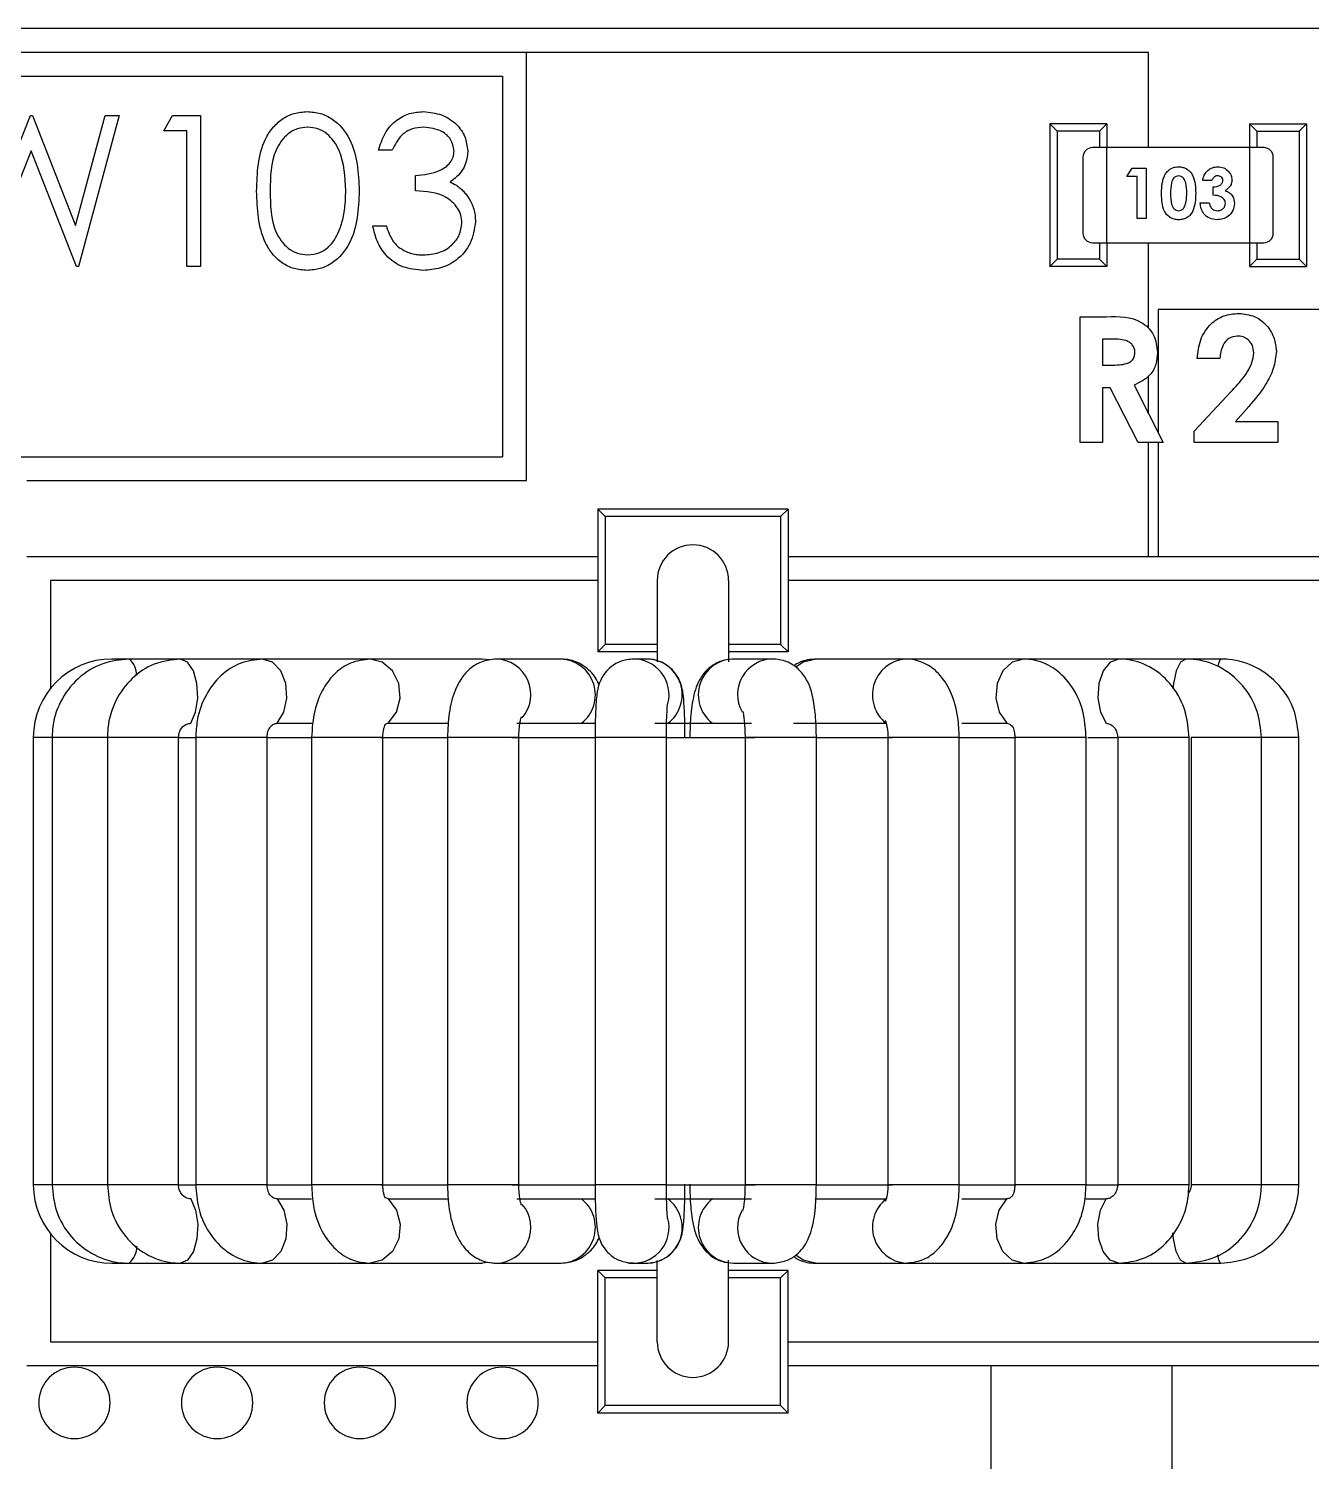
# Model space of a CAD drawing. Header units: millimetres. Extents: x 53 to 376, y 29 to 265.
# Drawn here: x 330.61 to 337.35, y 120.54 to 128.07 of the extents above; entities that cross this region are included whole.
import ezdxf

# ---------------------------------------------------------------- set-up
doc = ezdxf.new("R2010")
doc.units = ezdxf.units.MM

msp = doc.modelspace()

# ---------------------------------------------------------------- linework, layer by layer
at = {"color": 7, "linetype": 'Continuous', "lineweight": 25}
for p, q in [((341.9154, 128.0703), (322.1532, 128.0703)), ((333.2228, 127.9453), (328.3228, 127.9453)), ((336.4926, 127.9453), (333.2228, 127.9453)), ((333.2228, 125.6953), (333.2228, 127.9453)), ((336.4926, 127.4453), (336.4926, 127.9453)), ((328.4478, 127.8203), (333.0978, 127.8203)), ((333.0978, 127.8203), (333.0978, 125.8203)), ((330.3856, 127.032), (330.6167, 127.6141)), ((330.6167, 127.6141), (330.627, 127.6141)), ((330.627, 127.6141), (330.8537, 127.0359)), ((330.8537, 127.0359), (331.0099, 127.6141)), ((331.0827, 127.6141), (330.8687, 126.8203)), ((331.0099, 127.6141), (331.0827, 127.6141)), ((331.3168, 127.5327), (331.3634, 127.6141)), ((331.3634, 127.6141), (331.5101, 127.6141)), ((331.5101, 127.6141), (331.5101, 126.8203)), ((336.0116, 127.5315), (335.9728, 127.5703)), ((336.2728, 127.5703), (335.9728, 127.5703)), ((335.9728, 127.5703), (335.9728, 126.8203)), ((336.2339, 127.5315), (336.2728, 127.5703)), ((336.2728, 127.5703), (336.2728, 127.4453)), ((337.0616, 127.5315), (337.0228, 127.5703)), ((337.0228, 127.5703), (337.3228, 127.5703)), ((337.0228, 127.5703), (337.0228, 127.4453)), ((337.2839, 127.5315), (337.3228, 127.5703)), ((337.3228, 127.5703), (337.3228, 126.8203)), ((331.4389, 127.5327), (331.3168, 127.5327)), ((331.4389, 126.8203), (331.4389, 127.5327)), ((336.2339, 127.5315), (336.0116, 127.5315)), ((336.0116, 127.5315), (336.0116, 126.8592)), ((336.2339, 127.5315), (336.2339, 127.4453)), ((337.0616, 127.5315), (337.2839, 127.5315)), ((337.0616, 127.5315), (337.0616, 127.4453)), ((337.2839, 127.5315), (337.2839, 126.8592)), ((330.6197, 127.4274), (330.378, 126.8203)), ((330.8585, 126.8203), (330.6197, 127.4274)), ((332.5176, 127.4309), (332.4463, 127.4309)), ((336.1478, 127.3953), (336.1478, 126.9953)), ((336.2728, 127.4453), (336.1978, 127.4453)), ((336.2728, 126.9453), (336.2728, 127.4453)), ((337.0228, 127.4453), (336.2728, 127.4453)), ((337.0978, 127.4453), (337.0228, 127.4453)), ((337.0228, 127.4453), (337.0228, 126.9453)), ((337.1478, 126.9953), (337.1478, 127.3953)), ((336.3773, 127.2934), (336.4057, 127.3375)), ((336.4057, 127.3375), (336.4791, 127.3375)), ((336.4791, 127.3375), (336.4791, 127.0729)), ((332.6397, 127.2172), (332.6397, 127.2986)), ((336.4316, 127.2934), (336.3773, 127.2934)), ((336.4316, 127.0729), (336.4316, 127.2934)), ((336.8251, 127.2731), (336.7776, 127.2731)), ((336.8319, 127.1951), (336.8319, 127.2392)), ((336.764, 127.1544), (336.8115, 127.1544)), ((332.4158, 127.034), (332.487, 127.034)), ((336.4791, 127.0729), (336.4316, 127.0729)), ((336.1978, 126.9453), (336.2728, 126.9453)), ((336.2339, 126.9453), (336.2339, 126.8592)), ((336.2728, 126.9453), (336.2728, 126.8203)), ((336.2728, 126.9453), (337.0228, 126.9453)), ((336.4926, 126.4962), (336.4926, 126.9453)), ((337.0228, 126.9453), (337.0228, 126.8203)), ((337.0228, 126.9453), (337.0978, 126.9453)), ((337.0616, 126.9453), (337.0616, 126.8592)), ((330.8687, 126.8203), (330.8585, 126.8203)), ((331.5101, 126.8203), (331.4389, 126.8203)), ((336.0116, 126.8592), (335.9728, 126.8203)), ((336.2728, 126.8203), (335.9728, 126.8203)), ((336.2339, 126.8592), (336.0116, 126.8592)), ((336.2339, 126.8592), (336.2728, 126.8203)), ((337.0616, 126.8592), (337.0228, 126.8203)), ((337.0228, 126.8203), (337.3228, 126.8203)), ((337.0616, 126.8592), (337.2839, 126.8592)), ((337.2839, 126.8592), (337.3228, 126.8203)), ((340.0339, 126.5953), (336.5426, 126.5953)), ((336.5426, 126.5953), (336.5426, 125.9473)), ((336.1322, 126.5568), (336.2705, 126.5568)), ((336.1322, 125.8953), (336.1322, 126.5568)), ((336.4926, 126.4956), (336.4926, 126.4962)), ((336.2913, 126.4381), (336.2509, 126.4381)), ((336.2509, 126.4381), (336.2509, 126.3024)), ((336.8672, 126.3363), (336.7484, 126.3363)), ((336.2509, 126.3024), (336.2971, 126.3024)), ((336.2912, 126.1836), (336.2509, 126.1836)), ((336.2509, 126.1836), (336.2509, 125.8953)), ((336.4369, 125.8953), (336.2912, 126.1836)), ((336.4163, 126.1972), (336.5689, 125.8953)), ((336.4926, 126.2432), (336.4926, 126.2461)), ((336.4926, 126.0461), (336.4926, 126.2432)), ((336.7315, 125.9555), (336.9273, 126.1639)), ((337.0189, 126.0847), (336.9498, 126.0056)), ((336.9498, 126.0056), (337.1724, 126.0056)), ((337.1724, 126.0056), (337.1724, 125.8953)), ((336.2509, 125.8953), (336.1322, 125.8953)), ((336.5689, 125.8953), (336.4369, 125.8953)), ((336.4926, 125.2953), (336.4926, 125.8953)), ((336.5426, 125.8953), (336.5426, 125.2953)), ((336.7315, 125.8953), (336.7315, 125.9555)), ((337.1724, 125.8953), (336.7315, 125.8953)), ((328.4478, 125.8203), (333.0978, 125.8203)), ((330.5978, 125.6953), (333.2228, 125.6953)), ((333.6366, 125.5065), (333.5978, 125.5453)), ((333.5978, 125.5453), (333.5978, 124.7953)), ((334.5978, 125.5453), (333.5978, 125.5453)), ((333.6366, 125.5065), (333.6366, 124.8342)), ((334.5589, 125.5065), (333.6366, 125.5065)), ((334.5589, 125.5065), (334.5978, 125.5453)), ((334.5589, 125.5065), (334.5589, 124.8342)), ((334.5978, 125.5453), (334.5978, 124.7953)), ((333.5978, 125.2953), (330.5978, 125.2953)), ((336.4926, 125.2953), (334.5978, 125.2953)), ((336.5426, 125.2953), (336.4926, 125.2953)), ((337.5978, 125.2953), (336.5426, 125.2953)), ((333.9103, 125.1703), (333.9103, 124.7436)), ((334.2853, 125.1703), (334.2853, 124.7431)), ((333.6366, 124.8342), (333.5978, 124.7953)), ((333.9103, 124.8342), (333.6366, 124.8342)), ((334.5589, 124.8342), (334.2853, 124.8342)), ((334.5589, 124.8342), (334.5978, 124.7953)), ((331.1359, 124.7578), (331.044, 124.7578)), ((331.4059, 124.7578), (331.1359, 124.7578)), ((331.8368, 124.7578), (331.4059, 124.7578)), ((332.4018, 124.7578), (331.8368, 124.7578)), ((332.9912, 124.7578), (332.4018, 124.7578)), ((333.4051, 124.7578), (333.0652, 124.7578)), ((333.9103, 124.7953), (333.5978, 124.7953)), ((333.7854, 124.7578), (333.7774, 124.7576)), ((333.8545, 124.7578), (333.7854, 124.7578)), ((334.5978, 124.7953), (334.2853, 124.7953)), ((334.5171, 124.7578), (334.311, 124.7578)), ((335.2145, 124.7578), (334.7461, 124.7578)), ((335.8335, 124.7578), (335.2145, 124.7578)), ((336.3354, 124.7578), (335.8335, 124.7578)), ((336.6886, 124.7578), (336.3354, 124.7578)), ((336.871, 124.7578), (336.6886, 124.7578)), ((331.46, 124.4203), (331.4619, 124.4203)), ((331.9138, 124.4203), (331.9154, 124.4203)), ((331.9154, 124.4203), (332.0957, 124.4203)), ((332.4967, 124.4203), (332.4979, 124.4203)), ((332.4979, 124.4203), (332.8096, 124.4203)), ((333.1728, 124.4203), (333.5837, 124.4203)), ((333.8978, 124.4203), (334.4062, 124.4203)), ((334.6272, 124.4203), (335.1117, 124.4203)), ((335.1117, 124.4203), (335.1127, 124.4203)), ((335.5116, 124.4203), (335.7455, 124.4203)), ((335.7455, 124.4203), (335.7469, 124.4203)), ((336.2675, 124.4203), (336.2693, 124.4203)), ((330.6315, 124.3453), (330.6315, 121.9953)), ((330.7305, 124.3453), (330.7305, 121.9953)), ((331.0212, 124.3453), (331.0212, 121.9953)), ((331.3948, 121.9953), (331.3948, 124.3453)), ((331.4853, 124.3453), (331.4853, 121.9953)), ((331.8603, 121.9953), (331.8603, 124.3453)), ((332.0937, 124.3453), (332.0937, 121.9953)), ((332.4687, 121.9953), (332.4687, 124.3453)), ((332.8081, 124.3453), (332.8081, 121.9953)), ((333.1831, 121.9953), (333.1831, 124.3453)), ((333.5838, 124.3453), (333.5838, 121.9953)), ((333.9588, 121.9953), (333.9588, 124.3453)), ((334.3718, 124.3453), (334.3718, 121.9953)), ((334.7468, 121.9953), (334.7468, 124.3453)), ((335.1228, 124.3453), (335.1228, 121.9953)), ((335.4978, 121.9953), (335.4978, 124.3453)), ((335.7894, 124.3453), (335.7894, 121.9953)), ((336.1644, 121.9953), (336.1644, 124.3453)), ((336.33, 124.3453), (336.33, 121.9953)), ((336.705, 121.9953), (336.705, 124.3453)), ((336.7161, 124.3453), (336.7161, 121.9953)), ((337.0853, 121.9953), (337.0853, 124.3453)), ((337.2817, 121.9953), (337.2817, 124.3453)), ((331.4619, 121.9203), (331.46, 121.9204)), ((331.9154, 121.9203), (331.9138, 121.9204)), ((331.9154, 121.9203), (332.0937, 121.9203)), ((332.4967, 121.9204), (332.4806, 121.9274)), ((332.4979, 121.9203), (332.4967, 121.9204)), ((332.4979, 121.9203), (332.8082, 121.9203)), ((333.1728, 121.9203), (333.5835, 121.9203)), ((333.8978, 121.9203), (334.4062, 121.9203)), ((334.7458, 121.9203), (335.1117, 121.9203)), ((335.1127, 121.9204), (335.1117, 121.9203)), ((335.5116, 121.9203), (335.7455, 121.9203)), ((335.7469, 121.9204), (335.7455, 121.9203)), ((336.1635, 121.9203), (336.2675, 121.9203)), ((336.2693, 121.9204), (336.2675, 121.9203)), ((333.9103, 121.1703), (333.9103, 121.5963)), ((334.2853, 121.1703), (334.2853, 121.5988)), ((331.044, 121.5828), (331.1359, 121.5828)), ((331.1359, 121.5828), (331.4059, 121.5828)), ((331.4059, 121.5828), (331.8368, 121.5828)), ((331.8368, 121.5828), (332.4018, 121.5828)), ((332.4018, 121.5828), (332.9912, 121.5828)), ((333.031, 121.5868), (333.0652, 121.5828)), ((333.0652, 121.5828), (333.4051, 121.5828)), ((333.6366, 121.5065), (333.5978, 121.5453)), ((333.9103, 121.5453), (333.5978, 121.5453)), ((333.5978, 120.7953), (333.5978, 121.5453)), ((333.7854, 121.5828), (333.7552, 121.5853)), ((333.7854, 121.5828), (333.8545, 121.5828)), ((334.5978, 121.5453), (334.2853, 121.5453)), ((334.311, 121.5828), (334.5171, 121.5828)), ((334.5589, 121.5065), (334.5978, 121.5453)), ((334.5978, 120.7953), (334.5978, 121.5453)), ((334.7461, 121.5828), (334.7408, 121.5829)), ((334.7461, 121.5828), (335.2145, 121.5828)), ((335.2145, 121.5828), (335.8335, 121.5828)), ((335.8335, 121.5828), (336.3354, 121.5828)), ((336.3354, 121.5828), (336.6886, 121.5828)), ((336.6886, 121.5828), (336.871, 121.5828)), ((333.6366, 120.8342), (333.6366, 121.5065)), ((333.9103, 121.5065), (333.6366, 121.5065)), ((334.5589, 121.5065), (334.2853, 121.5065)), ((334.5589, 120.8342), (334.5589, 121.5065)), ((330.5978, 121.0453), (333.5978, 121.0453)), ((334.5978, 121.0453), (335.665, 121.0453)), ((335.665, 121.0453), (336.615, 121.0453)), ((335.665, 118.3203), (335.665, 121.0453)), ((336.615, 121.0453), (337.5978, 121.0453)), ((336.615, 121.0453), (336.615, 118.3203)), ((333.6366, 120.8342), (333.5978, 120.7953)), ((334.5978, 120.7953), (333.5978, 120.7953)), ((334.5589, 120.8342), (333.6366, 120.8342)), ((334.5589, 120.8342), (334.5978, 120.7953))]:
    msp.add_line(p, q, dxfattribs=at)
at = {"color": 8, "linetype": 'Continuous', "lineweight": 25}
for p, q in [((330.7228, 125.1703), (330.7228, 124.604)), ((333.5978, 125.1703), (330.7228, 125.1703)), ((337.4728, 125.1703), (334.5978, 125.1703)), ((333.0265, 124.7531), (332.9912, 124.7578)), ((330.7289, 124.3453), (330.6315, 124.3453)), ((331.0233, 124.3453), (330.7305, 124.3453)), ((331.3948, 124.3453), (331.0212, 124.3453)), ((331.3948, 124.3453), (331.4853, 124.3453)), ((331.8603, 124.3453), (331.4853, 124.3453)), ((331.8587, 124.3453), (332.0937, 124.3453)), ((332.4687, 124.3453), (332.0937, 124.3453)), ((332.4553, 124.3453), (332.8081, 124.3453)), ((333.1831, 124.3453), (332.8081, 124.3453)), ((333.147, 124.3453), (333.5826, 124.3453)), ((333.9588, 124.3453), (333.5838, 124.3453)), ((333.9588, 124.3453), (334.423, 124.3453)), ((334.7468, 124.3453), (334.3718, 124.3453)), ((334.7468, 124.3453), (335.1462, 124.3453)), ((335.4978, 124.3453), (335.1228, 124.3453)), ((335.4978, 124.3453), (335.7955, 124.3453)), ((336.1644, 124.3453), (335.7894, 124.3453)), ((336.173, 124.3453), (336.33, 124.3453)), ((336.705, 124.3453), (336.33, 124.3453)), ((337.0853, 124.3453), (336.7161, 124.3453)), ((337.2817, 124.3453), (337.0853, 124.3453)), ((330.7289, 121.9953), (330.6315, 121.9953)), ((331.0233, 121.9953), (330.7305, 121.9953)), ((331.3948, 121.9953), (331.0212, 121.9953)), ((331.3948, 121.9953), (331.4853, 121.9953)), ((331.8603, 121.9953), (331.4853, 121.9953)), ((331.8587, 121.9953), (332.0937, 121.9953)), ((332.4687, 121.9953), (332.0937, 121.9953)), ((332.4553, 121.9953), (332.8081, 121.9953)), ((333.1831, 121.9953), (332.8081, 121.9953)), ((333.147, 121.9953), (333.5826, 121.9953)), ((333.9588, 121.9953), (333.5838, 121.9953)), ((333.9588, 121.9953), (334.423, 121.9953)), ((334.7468, 121.9953), (334.3718, 121.9953)), ((334.7491, 121.9953), (335.1462, 121.9953)), ((335.4978, 121.9953), (335.1228, 121.9953)), ((335.4978, 121.9953), (335.7955, 121.9953)), ((336.1644, 121.9953), (335.7894, 121.9953)), ((336.1644, 121.9953), (336.33, 121.9953)), ((336.705, 121.9953), (336.33, 121.9953)), ((337.0853, 121.9953), (336.7161, 121.9953)), ((337.2817, 121.9953), (337.0853, 121.9953)), ((330.7228, 121.7366), (330.7228, 121.1703)), ((333.0193, 121.5858), (332.9912, 121.5828)), ((330.7228, 121.1703), (333.5978, 121.1703)), ((334.5978, 121.1703), (337.4728, 121.1703))]:
    msp.add_line(p, q, dxfattribs=at)
at = {"color": 8, "linetype": 'Continuous', "lineweight": 25, "flags": 128}
for points in [[(331.46, 124.4203), (331.4846, 124.4786), (331.4958, 124.5526), (331.4915, 124.6296), (331.4727, 124.6965), (331.4424, 124.7418), (331.4059, 124.7578), (331.4058, 124.7578)], [(331.9138, 124.4203), (331.9488, 124.4786), (331.9646, 124.5526), (331.9586, 124.6296), (331.9318, 124.6965), (331.8887, 124.7418), (331.8368, 124.7578), (331.8368, 124.7578)], [(332.4967, 124.4203), (332.5398, 124.4786), (332.5594, 124.5526), (332.5519, 124.6296), (332.5189, 124.6965), (332.4658, 124.7418), (332.4018, 124.7578), (332.4016, 124.7578)], [(334.7461, 124.7578), (334.6775, 124.7418), (334.6384, 124.7152)], [(335.8338, 124.7578), (335.8335, 124.7578), (335.7751, 124.7418), (335.7266, 124.6965), (335.6965, 124.6296), (335.6897, 124.5526), (335.7075, 124.4786), (335.7469, 124.4203)], [(336.3355, 124.7578), (336.3354, 124.7578), (336.2908, 124.7418), (336.2539, 124.6965), (336.2309, 124.6296), (336.2257, 124.5526), (336.2393, 124.4786), (336.2693, 124.4203)], [(336.6887, 124.7578), (336.6886, 124.7578), (336.6607, 124.7418), (336.6376, 124.6965), (336.6232, 124.6296), (336.6206, 124.6025)], [(336.871, 124.7578), (336.871, 124.7578), (336.8615, 124.7418), (336.8567, 124.7192)], [(331.46, 121.9204), (331.4846, 121.862), (331.4958, 121.7881), (331.4915, 121.7111), (331.4727, 121.6442), (331.4424, 121.5988), (331.4059, 121.5828)], [(331.9138, 121.9204), (331.9488, 121.862), (331.9646, 121.7881), (331.9586, 121.7111), (331.9318, 121.6442), (331.8887, 121.5988), (331.8368, 121.5828)], [(332.4967, 121.9204), (332.5398, 121.862), (332.5594, 121.7881), (332.5519, 121.7111), (332.5189, 121.6442), (332.4658, 121.5988), (332.4018, 121.5828), (332.4017, 121.5828)], [(335.8339, 121.5828), (335.8335, 121.5828), (335.7751, 121.5988), (335.7266, 121.6442), (335.6965, 121.7111), (335.6897, 121.7881), (335.7075, 121.862), (335.7469, 121.9204)], [(336.3356, 121.5828), (336.3354, 121.5828), (336.2908, 121.5988), (336.2539, 121.6442), (336.2309, 121.7111), (336.2257, 121.7881), (336.2393, 121.862), (336.2693, 121.9204)], [(336.6887, 121.5828), (336.6886, 121.5828), (336.6607, 121.5988), (336.6376, 121.6442), (336.6232, 121.7111), (336.6204, 121.7419)], [(334.7408, 121.5829), (334.6775, 121.5988), (334.6389, 121.625)], [(336.871, 121.5828), (336.871, 121.5828), (336.8615, 121.5988), (336.8559, 121.6263)]]:
    msp.add_lwpolyline(points, dxfattribs=at)
at = {"color": 7, "linetype": 'Continuous', "lineweight": 25}
for centre, radius, start, end in [((336.1978, 127.3953), 0.05, 90, 180), ((337.0978, 127.3953), 0.05, 0, 90), ((336.1978, 126.9953), 0.05, 180, 270), ((337.0978, 126.9953), 0.05, 270, 0), ((334.0978, 125.1703), 0.1875, 90, 180), ((334.0978, 125.1703), 0.1875, 0, 90), ((331.044, 124.3453), 0.4125, 90, 180), ((331.044, 121.9953), 0.4125, 180, 270), ((334.0978, 121.1703), 0.1875, 180, 270), ((334.0978, 121.1703), 0.1875, 270, 360), ((330.8478, 120.849), 0.1875, 0, 180), ((331.5978, 120.849), 0.1875, 0, 180), ((332.3478, 120.849), 0.1875, 0, 180), ((333.0978, 120.849), 0.1875, 0, 180), ((330.8478, 120.849), 0.1875, 180, 0), ((331.5978, 120.849), 0.1875, 180, 0), ((332.3478, 120.849), 0.1875, 180, 0), ((333.0978, 120.849), 0.1875, 180, 0)]:
    msp.add_arc(centre, radius, start, end, dxfattribs=at)
at = {"color": 8, "linetype": 'Continuous', "lineweight": 25}
for centre, radius, start, end in [((331.0585, 124.6705), 0.1167, 0.41747, 48.42971), ((333.0589, 124.5707), 0.1872, 319.17072, 88.24028), ((333.3967, 124.5694), 0.1886, 307.73459, 87.44465), ((333.7851, 124.5704), 0.1874, 345.53905, 89.92236), ((333.8541, 124.5703), 0.1875, 306.90247, 89.89911), ((334.314, 124.57), 0.1878, 90.91326, 232.82694), ((334.5193, 124.5708), 0.187, 89.79033, 209.21938), ((335.2312, 124.5686), 0.1899, 94.93314, 231.38431), ((333.059, 121.7699), 0.1872, 271.87798, 40.43957), ((333.3967, 121.7712), 0.1886, 272.55591, 52.26484), ((333.8541, 121.7704), 0.1875, 270.10143, 53.09699), ((334.314, 121.7706), 0.1878, 127.17361, 269.08619), ((335.2312, 121.772), 0.1898, 128.61005, 265.18486), ((333.7851, 121.7702), 0.1874, 270.07815, 14.26911), ((334.5192, 121.7698), 0.187, 150.65469, 270.25417), ((331.0568, 121.6715), 0.1189, 311.78517, 0.19091)]:
    msp.add_arc(centre, radius, start, end, dxfattribs=at)
at = {"color": 7, "linetype": 'Continuous', "lineweight": 25}
for points, knots in [([(331.8052, 127.2169), (331.8083, 127.3117), (331.8122, 127.4303), (331.8861, 127.5495), (331.9376, 127.5969), (332.001, 127.6288), (332.0474, 127.6325), (332.0706, 127.6344)], [0, 0, 0, 0, 0.498694, 0.624172, 0.749477, 0.87474, 1, 1, 1, 1]), ([(332.0706, 127.6344), (332.094, 127.6326), (332.1407, 127.6288), (332.2259, 127.5874), (332.3332, 127.455), (332.34, 127.3121), (332.3446, 127.2169)], [0, 0, 0, 0, 0.125616, 0.251233, 0.500609, 1, 1, 1, 1]), ([(332.4463, 127.4309), (332.4555, 127.4614), (332.4737, 127.5224), (332.5344, 127.5899), (332.6078, 127.6286), (332.6577, 127.6325), (332.6826, 127.6344)], [0, 0, 0, 0, 0.280292, 0.559678, 0.779748, 1, 1, 1, 1]), ([(332.6826, 127.6344), (332.7148, 127.631), (332.779, 127.6241), (332.8559, 127.5731), (332.9047, 127.5039), (332.9112, 127.4534), (332.9144, 127.4282)], [0, 0, 0, 0, 0.280086, 0.559872, 0.780104, 1, 1, 1, 1]), ([(332.073, 127.553), (332.0548, 127.5512), (332.0184, 127.5475), (331.9541, 127.5109), (331.8782, 127.4025), (331.8771, 127.2914), (331.8765, 127.2172)], [0, 0, 0, 0, 0.125418, 0.250929, 0.499739, 1, 1, 1, 1]), ([(332.2733, 127.2172), (332.2704, 127.2909), (332.2659, 127.4012), (332.1918, 127.5106), (332.1275, 127.5473), (332.0911, 127.5511), (332.073, 127.553)], [0, 0, 0, 0, 0.50007, 0.7490555, 0.8746006, 1, 1, 1, 1]), ([(332.6836, 127.553), (332.6629, 127.5514), (332.6217, 127.5481), (332.5561, 127.5084), (332.5322, 127.4603), (332.5176, 127.4309)], [0, 0, 0, 0, 0.280616, 0.560391, 1, 1, 1, 1]), ([(332.8432, 127.4285), (332.8392, 127.4493), (332.8311, 127.491), (332.7703, 127.5424), (332.7164, 127.549), (332.6836, 127.553)], [0, 0, 0, 0, 0.2788865, 0.5600154, 1, 1, 1, 1]), ([(332.6397, 127.2986), (332.6845, 127.3028), (332.7517, 127.309), (332.8176, 127.3555), (332.84, 127.395), (332.8421, 127.4174), (332.8432, 127.4285)], [0, 0, 0, 0, 0.499385, 0.748988, 0.874536, 1, 1, 1, 1]), ([(332.9144, 127.4282), (332.9126, 127.4058), (332.9095, 127.3689), (332.8852, 127.3232), (332.8571, 127.29), (332.8335, 127.2733), (332.8217, 127.2649)], [0, 0, 0, 0, 0.339296, 0.559413, 0.779655, 1, 1, 1, 1]), ([(336.5822, 127.3083), (336.5878, 127.3155), (336.5971, 127.3273), (336.6152, 127.338), (336.632, 127.3435), (336.6437, 127.344), (336.6496, 127.3443)], [0, 0, 0, 0, 0.339552, 0.559634, 0.779735, 1, 1, 1, 1]), ([(336.6496, 127.3443), (336.6574, 127.3438), (336.6731, 127.3429), (336.6951, 127.3333), (336.713, 127.3177), (336.7378, 127.2772), (336.7392, 127.2371), (336.7403, 127.2051)], [0, 0, 0, 0, 0.125414, 0.250641, 0.375853, 0.501276, 1, 1, 1, 1]), ([(336.7776, 127.2731), (336.7785, 127.2789), (336.7801, 127.2884), (336.785, 127.301), (336.7904, 127.3111), (336.7954, 127.3168), (336.7979, 127.3197)], [0, 0, 0, 0, 0.339959, 0.559942, 0.779986, 1, 1, 1, 1]), ([(336.7979, 127.3197), (336.8033, 127.3248), (336.8124, 127.3331), (336.828, 127.3401), (336.842, 127.3437), (336.8515, 127.3441), (336.8563, 127.3443)], [0, 0, 0, 0, 0.339587, 0.55968, 0.779835, 1, 1, 1, 1]), ([(336.8563, 127.3443), (336.8669, 127.3433), (336.8881, 127.3411), (336.9122, 127.3227), (336.9277, 127.2999), (336.9294, 127.2832), (336.9302, 127.2749)], [0, 0, 0, 0, 0.279893, 0.559563, 0.779861, 1, 1, 1, 1]), ([(332.8217, 127.2649), (332.833, 127.2593), (332.8516, 127.2502), (332.8745, 127.2327), (332.8925, 127.2162), (332.9027, 127.2035), (332.9078, 127.1972)], [0, 0, 0, 0, 0.3397347, 0.5600179, 0.7799082, 1, 1, 1, 1]), ([(336.5605, 127.2026), (336.5607, 127.215), (336.5612, 127.2355), (336.5652, 127.2636), (336.5708, 127.2871), (336.5784, 127.3013), (336.5822, 127.3083)], [0, 0, 0, 0, 0.340145, 0.560275, 0.780256, 1, 1, 1, 1]), ([(336.6507, 127.2968), (336.6459, 127.2963), (336.6363, 127.2952), (336.6202, 127.2831), (336.6085, 127.2501), (336.6082, 127.2213), (336.608, 127.2021)], [0, 0, 0, 0, 0.1249, 0.249675, 0.498638, 1, 1, 1, 1]), ([(336.6928, 127.2051), (336.6927, 127.2239), (336.6925, 127.2519), (336.6794, 127.2825), (336.6648, 127.2951), (336.6554, 127.2963), (336.6507, 127.2968)], [0, 0, 0, 0, 0.501439, 0.750398, 0.875287, 1, 1, 1, 1]), ([(336.856, 127.2968), (336.8521, 127.2964), (336.8443, 127.2956), (336.8321, 127.2878), (336.8277, 127.2786), (336.8251, 127.2731)], [0, 0, 0, 0, 0.280797, 0.561816, 1, 1, 1, 1]), ([(336.8319, 127.2392), (336.8432, 127.2401), (336.8602, 127.2414), (336.8762, 127.2537), (336.8819, 127.2635), (336.8824, 127.2691), (336.8827, 127.2719)], [0, 0, 0, 0, 0.500023, 0.749438, 0.874787, 1, 1, 1, 1]), ([(336.8827, 127.2719), (336.8823, 127.2758), (336.8814, 127.2835), (336.874, 127.2918), (336.8651, 127.2963), (336.859, 127.2967), (336.856, 127.2968)], [0, 0, 0, 0, 0.279513, 0.558995, 0.779311, 1, 1, 1, 1]), ([(336.9302, 127.2749), (336.9296, 127.2685), (336.9285, 127.2555), (336.9174, 127.2344), (336.9034, 127.2252), (336.8948, 127.2195)], [0, 0, 0, 0, 0.280605, 0.561043, 1, 1, 1, 1]), ([(332.0706, 126.8), (332.0474, 126.8018), (332.0011, 126.8055), (331.9377, 126.8372), (331.8864, 126.8847), (331.8133, 127.0041), (331.8088, 127.1224), (331.8052, 127.2169)], [0, 0, 0, 0, 0.125291, 0.250565, 0.375843, 0.501326, 1, 1, 1, 1]), ([(331.8765, 127.2172), (331.8771, 127.143), (331.8779, 127.0319), (331.9542, 126.9237), (332.0185, 126.8872), (332.0548, 126.8833), (332.073, 126.8814)], [0, 0, 0, 0, 0.500301, 0.74909, 0.874602, 1, 1, 1, 1]), ([(332.3446, 127.2169), (332.3402, 127.1216), (332.3337, 126.9787), (332.2256, 126.8471), (332.1406, 126.8057), (332.094, 126.8019), (332.0706, 126.8)], [0, 0, 0, 0, 0.499379, 0.748779, 0.874391, 1, 1, 1, 1]), ([(332.2433, 127.0176), (332.25, 127.0396), (332.2612, 127.0759), (332.2688, 127.1281), (332.2727, 127.1726), (332.2731, 127.2023), (332.2733, 127.2172)], [0, 0, 0, 0, 0.339824, 0.559859, 0.779926, 1, 1, 1, 1]), ([(332.8839, 127.0493), (332.8828, 127.0631), (332.8804, 127.0908), (332.8558, 127.1409), (332.7819, 127.2093), (332.6966, 127.2141), (332.6397, 127.2172)], [0, 0, 0, 0, 0.125571, 0.251182, 0.500632, 1, 1, 1, 1]), ([(332.9078, 127.1972), (332.9174, 127.1829), (332.9333, 127.1593), (332.9466, 127.1221), (332.9539, 127.0895), (332.9547, 127.0672), (332.9552, 127.0561)], [0, 0, 0, 0, 0.339802, 0.559871, 0.7799, 1, 1, 1, 1]), ([(336.651, 127.0662), (336.6432, 127.0666), (336.6277, 127.0675), (336.6057, 127.0763), (336.588, 127.0917), (336.5629, 127.1313), (336.5616, 127.1709), (336.5605, 127.2026)], [0, 0, 0, 0, 0.125476, 0.250739, 0.376002, 0.501444, 1, 1, 1, 1]), ([(336.608, 127.2021), (336.6081, 127.1838), (336.6082, 127.1563), (336.6221, 127.1266), (336.637, 127.1152), (336.6462, 127.1142), (336.6507, 127.1137)], [0, 0, 0, 0, 0.501414, 0.750165, 0.875081, 1, 1, 1, 1]), ([(336.7403, 127.2051), (336.7391, 127.1733), (336.7377, 127.1335), (336.7137, 127.0929), (336.6965, 127.0766), (336.6744, 127.0675), (336.6588, 127.0666), (336.651, 127.0662)], [0, 0, 0, 0, 0.498801, 0.62425, 0.749432, 0.874576, 1, 1, 1, 1]), ([(336.6797, 127.1318), (336.6831, 127.1397), (336.6887, 127.1526), (336.6912, 127.1721), (336.6926, 127.1886), (336.6927, 127.1996), (336.6928, 127.2051)], [0, 0, 0, 0, 0.339163, 0.559394, 0.779681, 1, 1, 1, 1]), ([(336.8963, 127.1523), (336.896, 127.1559), (336.8954, 127.1631), (336.8885, 127.1759), (336.8683, 127.1923), (336.8464, 127.194), (336.8319, 127.1951)], [0, 0, 0, 0, 0.125549, 0.251007, 0.500906, 1, 1, 1, 1]), ([(336.8948, 127.2195), (336.9026, 127.2163), (336.9181, 127.2098), (336.939, 127.1867), (336.942, 127.165), (336.9438, 127.1518)], [0, 0, 0, 0, 0.281068, 0.561761, 1, 1, 1, 1]), ([(336.6507, 127.1137), (336.6548, 127.1141), (336.6616, 127.1147), (336.6697, 127.1197), (336.6754, 127.1252), (336.6783, 127.1296), (336.6797, 127.1318)], [0, 0, 0, 0, 0.338923, 0.559125, 0.779414, 1, 1, 1, 1]), ([(336.852, 127.0662), (336.839, 127.0674), (336.8128, 127.0699), (336.7833, 127.0938), (336.7675, 127.1238), (336.7652, 127.1442), (336.764, 127.1544)], [0, 0, 0, 0, 0.279839, 0.558857, 0.779154, 1, 1, 1, 1]), ([(336.8115, 127.1544), (336.8128, 127.1483), (336.8154, 127.1364), (336.8259, 127.1222), (336.8402, 127.1146), (336.8498, 127.114), (336.8546, 127.1137)], [0, 0, 0, 0, 0.280485, 0.559274, 0.779459, 1, 1, 1, 1]), ([(336.9438, 127.1518), (336.9421, 127.1387), (336.9388, 127.1124), (336.9133, 127.0841), (336.883, 127.0683), (336.8624, 127.0669), (336.852, 127.0662)], [0, 0, 0, 0, 0.279286, 0.558893, 0.779269, 1, 1, 1, 1]), ([(336.8546, 127.1137), (336.8606, 127.1142), (336.8725, 127.1153), (336.8863, 127.1253), (336.895, 127.1383), (336.8959, 127.1476), (336.8963, 127.1523)], [0, 0, 0, 0, 0.280082, 0.559788, 0.779934, 1, 1, 1, 1]), ([(332.073, 126.8814), (332.0947, 126.8841), (332.1381, 126.8894), (332.205, 126.9349), (332.2288, 126.9863), (332.2433, 127.0176)], [0, 0, 0, 0, 0.2802193, 0.5608067, 1, 1, 1, 1]), ([(332.6805, 126.8), (332.6441, 126.8031), (332.5713, 126.8094), (332.4855, 126.8705), (332.4355, 126.9506), (332.4224, 127.0062), (332.4158, 127.034)], [0, 0, 0, 0, 0.279875, 0.559012, 0.779266, 1, 1, 1, 1]), ([(332.487, 127.034), (332.4914, 127.0202), (332.4985, 126.9973), (332.5135, 126.9676), (332.5288, 126.9438), (332.5424, 126.9308), (332.5492, 126.9243)], [0, 0, 0, 0, 0.340089, 0.560187, 0.78016, 1, 1, 1, 1]), ([(332.9552, 127.0561), (332.9495, 127.0171), (332.9382, 126.9392), (332.8635, 126.8536), (332.7728, 126.807), (332.7113, 126.8023), (332.6805, 126.8)], [0, 0, 0, 0, 0.279348, 0.558799, 0.779292, 1, 1, 1, 1]), ([(332.6818, 126.8814), (332.7093, 126.8832), (332.7643, 126.8869), (332.8309, 126.9279), (332.8759, 126.9846), (332.8812, 127.0278), (332.8839, 127.0493)], [0, 0, 0, 0, 0.280589, 0.560134, 0.780309, 1, 1, 1, 1]), ([(332.5492, 126.9243), (332.5625, 126.915), (332.5843, 126.8997), (332.6197, 126.8881), (332.6505, 126.8823), (332.6714, 126.8817), (332.6818, 126.8814)], [0, 0, 0, 0, 0.339565, 0.559639, 0.779838, 1, 1, 1, 1]), ([(336.7484, 126.3363), (336.752, 126.3699), (336.7591, 126.437), (336.8115, 126.5183), (336.886, 126.567), (336.939, 126.5715), (336.9655, 126.5737)], [0, 0, 0, 0, 0.280639, 0.5599239, 0.7797819, 1, 1, 1, 1]), ([(336.9655, 126.5737), (336.9949, 126.5708), (337.0536, 126.5648), (337.1186, 126.5102), (337.1562, 126.4441), (337.1614, 126.3983), (337.164, 126.3754)], [0, 0, 0, 0, 0.279748, 0.55896, 0.779628, 1, 1, 1, 1]), ([(336.2705, 126.5568), (336.336, 126.5575), (336.4179, 126.5583), (336.4926, 126.4994), (336.5301, 126.4479), (336.5356, 126.4005), (336.5392, 126.3689)], [0, 0, 0, 0, 0.499, 0.624652, 0.750366, 1, 1, 1, 1]), ([(336.4205, 126.3705), (336.4199, 126.3774), (336.4187, 126.3911), (336.4078, 126.4092), (336.3923, 126.423), (336.3541, 126.4397), (336.3192, 126.4388), (336.2913, 126.4381)], [0, 0, 0, 0, 0.1249053, 0.2498097, 0.374869, 0.5000062, 1, 1, 1, 1]), ([(336.9587, 126.455), (336.9432, 126.4523), (336.9119, 126.4469), (336.8746, 126.4007), (336.87, 126.3607), (336.8672, 126.3363)], [0, 0, 0, 0, 0.278749, 0.559281, 1, 1, 1, 1]), ([(337.0452, 126.367), (337.044, 126.38), (337.0414, 126.4059), (337.0185, 126.4356), (336.9893, 126.4528), (336.9689, 126.4543), (336.9587, 126.455)], [0, 0, 0, 0, 0.279838, 0.559178, 0.779379, 1, 1, 1, 1]), ([(336.2971, 126.3024), (336.3242, 126.3027), (336.358, 126.303), (336.3958, 126.3178), (336.411, 126.3316), (336.4194, 126.3504), (336.4201, 126.3638), (336.4205, 126.3705)], [0, 0, 0, 0, 0.500156, 0.625286, 0.749987, 0.874847, 1, 1, 1, 1]), ([(336.5392, 126.3689), (336.5378, 126.3477), (336.5348, 126.3053), (336.4973, 126.2356), (336.447, 126.2117), (336.4163, 126.1972)], [0, 0, 0, 0, 0.2810897, 0.5613038, 1, 1, 1, 1]), ([(336.9273, 126.1639), (336.9458, 126.1839), (336.9762, 126.2169), (337.0133, 126.2671), (337.0383, 126.3145), (337.0429, 126.3495), (337.0452, 126.367)], [0, 0, 0, 0, 0.340412, 0.560631, 0.780609, 1, 1, 1, 1]), ([(337.164, 126.3754), (337.1603, 126.3445), (337.153, 126.2827), (337.1014, 126.1829), (337.0502, 126.1219), (337.0189, 126.0847)], [0, 0, 0, 0, 0.2794343, 0.5594759, 1, 1, 1, 1]), ([(331.1359, 124.7578), (331.0885, 124.7529), (330.9907, 124.7426), (330.8609, 124.6608), (330.7667, 124.5378), (330.7328, 124.4236), (330.7309, 124.3587), (330.7305, 124.3453)], [0, 0, 0, 0, 0.2225445, 0.4591199, 0.6970311, 0.9372581, 1, 1, 1, 1]), ([(331.4059, 124.7578), (331.3586, 124.7524), (331.2651, 124.7416), (331.1445, 124.6597), (331.058, 124.5419), (331.024, 124.4286), (331.0217, 124.3618), (331.0212, 124.3453)], [0, 0, 0, 0, 0.229579, 0.454759, 0.683795, 0.922101, 1, 1, 1, 1]), ([(331.8368, 124.7578), (331.7965, 124.7532), (331.7166, 124.7439), (331.6126, 124.6738), (331.5333, 124.5707), (331.4912, 124.4543), (331.4869, 124.3756), (331.4853, 124.3453)], [0, 0, 0, 0, 0.20575, 0.4086, 0.620701, 0.854233, 1, 1, 1, 1]), ([(332.4018, 124.7578), (332.366, 124.7533), (332.2986, 124.7448), (332.2147, 124.6854), (332.1499, 124.6016), (332.1033, 124.4862), (332.097, 124.3932), (332.0937, 124.3453)], [0, 0, 0, 0, 0.190275, 0.358713, 0.540454, 0.763334, 1, 1, 1, 1]), ([(333.0652, 124.7578), (333.0374, 124.7546), (332.9862, 124.7486), (332.9238, 124.7079), (332.8778, 124.6556), (332.84, 124.5806), (332.8138, 124.4785), (332.81, 124.389), (332.8081, 124.3453)], [0, 0, 0, 0, 0.148116, 0.273458, 0.396959, 0.544514, 0.777688, 1, 1, 1, 1]), ([(333.6052, 124.6205), (333.5997, 124.6335), (333.5833, 124.6721), (333.5314, 124.7215), (333.4642, 124.7538), (333.4213, 124.7567), (333.4051, 124.7578)], [0, 0, 0, 0, 0.176075, 0.520975, 0.819001, 1, 1, 1, 1]), ([(333.7854, 124.7578), (333.7624, 124.7554), (333.7205, 124.751), (333.6701, 124.7212), (333.6362, 124.6874), (333.615, 124.6531), (333.6033, 124.6228), (333.597, 124.5968), (333.5906, 124.5568), (333.5865, 124.4964), (333.584, 124.4098), (333.5838, 124.3619), (333.5838, 124.3453)], [0, 0, 0, 0, 0.1164781, 0.2114241, 0.2912524, 0.3601608, 0.4188755, 0.4707715, 0.5396766, 0.757079, 0.9159113, 1, 1, 1, 1]), ([(334.0561, 124.3453), (334.0559, 124.3726), (334.0555, 124.4316), (334.0522, 124.5156), (334.0476, 124.5699), (334.0399, 124.6143), (334.0224, 124.6592), (333.9927, 124.7015), (333.9453, 124.7386), (333.8948, 124.7561), (333.8635, 124.7574), (333.8545, 124.7578)], [0, 0, 0, 0, 0.138109, 0.298328, 0.475332, 0.577534, 0.651657, 0.734949, 0.840976, 0.954016, 1, 1, 1, 1]), ([(334.311, 124.7578), (334.2866, 124.7552), (334.2417, 124.7503), (334.1872, 124.7171), (334.1492, 124.6773), (334.1226, 124.6314), (334.1001, 124.566), (334.0848, 124.4746), (334.0825, 124.3863), (334.0814, 124.3453)], [0, 0, 0, 0, 0.127901, 0.235399, 0.331998, 0.428673, 0.547539, 0.790451, 1, 1, 1, 1]), ([(334.7468, 124.3453), (334.7462, 124.3755), (334.745, 124.4448), (334.7308, 124.5551), (334.7075, 124.6439), (334.6409, 124.7196), (334.579, 124.7524), (334.5364, 124.7561), (334.5171, 124.7578)], [0, 0, 0, 0, 0.154855, 0.355977, 0.638519, 0.775643, 0.898711, 1, 1, 1, 1]), ([(334.7461, 124.7578), (334.7151, 124.7554), (334.6719, 124.7521), (334.6379, 124.7285), (334.6283, 124.7218)], [0, 0, 0, 0, 0.717202, 1, 1, 1, 1]), ([(335.4978, 124.3453), (335.4962, 124.3807), (335.4923, 124.4676), (335.4586, 124.5842), (335.3982, 124.6796), (335.3191, 124.7392), (335.2538, 124.757), (335.2193, 124.7577), (335.2145, 124.7578)], [0, 0, 0, 0, 0.177771, 0.436878, 0.644691, 0.813691, 0.974055, 1, 1, 1, 1]), ([(336.1644, 124.3453), (336.1618, 124.3853), (336.1556, 124.4809), (336.1004, 124.6096), (336.0089, 124.7069), (335.9144, 124.7522), (335.855, 124.7563), (335.8335, 124.7578)], [0, 0, 0, 0, 0.194776, 0.466297, 0.688231, 0.886911, 1, 1, 1, 1]), ([(336.705, 124.3453), (336.7014, 124.3889), (336.6932, 124.4873), (336.6245, 124.6185), (336.5172, 124.7147), (336.4146, 124.7539), (336.3534, 124.7569), (336.3354, 124.7578)], [0, 0, 0, 0, 0.207336, 0.467716, 0.693568, 0.910058, 1, 1, 1, 1]), ([(337.0853, 124.3453), (337.081, 124.3914), (337.0716, 124.4906), (336.993, 124.6256), (336.8719, 124.7221), (336.7616, 124.7555), (336.7016, 124.7574), (336.6886, 124.7578)], [0, 0, 0, 0, 0.215749, 0.463686, 0.712472, 0.938059, 1, 1, 1, 1]), ([(337.2817, 124.3453), (337.2769, 124.3927), (337.2669, 124.4921), (337.1855, 124.6253), (337.0626, 124.7209), (336.9489, 124.7553), (336.8852, 124.7574), (336.871, 124.7578)], [0, 0, 0, 0, 0.219885, 0.46089, 0.702726, 0.933532, 1, 1, 1, 1]), ([(333.1831, 124.3453), (333.1835, 124.3603), (333.1842, 124.3885), (333.1889, 124.4232), (333.1935, 124.4443), (333.1968, 124.4538), (333.1965, 124.4532), (333.1964, 124.453)], [0, 0, 0, 0, 0.286748, 0.54292, 0.752493, 0.922502, 1, 1, 1, 1]), ([(333.9588, 124.3453), (333.9589, 124.3699), (333.9592, 124.4195), (333.9615, 124.4787), (333.9637, 124.5116), (333.9653, 124.5246), (333.9653, 124.5244), (333.9653, 124.5244)], [0, 0, 0, 0, 0.29395, 0.594347, 0.812745, 0.945896, 1, 1, 1, 1]), ([(334.3601, 124.4816), (334.36, 124.4818), (334.3598, 124.4825), (334.3617, 124.4757), (334.3647, 124.4593), (334.3685, 124.4285), (334.3713, 124.3882), (334.3716, 124.3585), (334.3718, 124.3453)], [0, 0, 0, 0, 0.043246, 0.16769, 0.326663, 0.534674, 0.794498, 1, 1, 1, 1]), ([(331.3948, 124.3453), (331.396, 124.3561), (331.3984, 124.3778), (331.4158, 124.4022), (331.4373, 124.417), (331.4525, 124.4192), (331.46, 124.4203)], [0, 0, 0, 0, 0.279767, 0.559519, 0.779882, 1, 1, 1, 1]), ([(331.8603, 124.3453), (331.8606, 124.3512), (331.8611, 124.3631), (331.8648, 124.3784), (331.8688, 124.3883), (331.8702, 124.3904), (331.8706, 124.391)], [0, 0, 0, 0, 0.275535, 0.558525, 0.853388, 1, 1, 1, 1]), ([(331.8718, 124.3904), (331.8739, 124.3946), (331.8796, 124.4059), (331.8948, 124.4169), (331.9075, 124.4191), (331.9138, 124.4203)], [0, 0, 0, 0, 0.228987, 0.614711, 1, 1, 1, 1]), ([(332.4687, 124.3453), (332.469, 124.3546), (332.4696, 124.3723), (332.474, 124.3948), (332.4786, 124.4096), (332.4823, 124.4167), (332.4818, 124.416), (332.4816, 124.4157)], [0, 0, 0, 0, 0.249374, 0.47902, 0.689262, 0.891879, 1, 1, 1, 1]), ([(332.4769, 124.4093), (332.4788, 124.4115), (332.4846, 124.4184), (332.4918, 124.4195), (332.4967, 124.4203)], [0, 0, 0, 0, 0.317212, 1, 1, 1, 1]), ([(335.1094, 124.4319), (335.1092, 124.4322), (335.1085, 124.4334), (335.1116, 124.4269), (335.1157, 124.4126), (335.1203, 124.3892), (335.1225, 124.3652), (335.1227, 124.3499), (335.1228, 124.3453)], [0, 0, 0, 0, 0.063432, 0.243227, 0.430841, 0.646056, 0.895314, 1, 1, 1, 1]), ([(335.7469, 124.4203), (335.7542, 124.4191), (335.7654, 124.4172), (335.7735, 124.406), (335.7762, 124.4023)], [0, 0, 0, 0, 0.661553, 1, 1, 1, 1]), ([(335.7771, 124.4033), (335.7769, 124.4036), (335.7763, 124.4043), (335.7799, 124.3984), (335.7845, 124.3857), (335.7886, 124.3672), (335.7891, 124.3528), (335.7894, 124.3453)], [0, 0, 0, 0, 0.114404, 0.336657, 0.55377, 0.768183, 1, 1, 1, 1]), ([(336.2693, 124.4203), (336.2783, 124.4186), (336.2962, 124.4153), (336.316, 124.3952), (336.3278, 124.3708), (336.3293, 124.3538), (336.33, 124.3453)], [0, 0, 0, 0, 0.279498, 0.559101, 0.779479, 1, 1, 1, 1]), ([(330.7305, 121.9953), (330.7351, 121.9484), (330.7449, 121.8491), (330.8253, 121.7152), (330.9475, 121.6193), (331.0599, 121.5853), (331.1222, 121.5833), (331.1359, 121.5828)], [0, 0, 0, 0, 0.218333, 0.461962, 0.706301, 0.935186, 1, 1, 1, 1]), ([(331.0212, 121.9953), (331.0252, 121.9503), (331.034, 121.8515), (331.1072, 121.7203), (331.2193, 121.6246), (331.3255, 121.5864), (331.3884, 121.5836), (331.4059, 121.5828)], [0, 0, 0, 0, 0.212031, 0.46565, 0.692383, 0.914819, 1, 1, 1, 1]), ([(331.46, 121.9204), (331.4504, 121.922), (331.4311, 121.9253), (331.4098, 121.9454), (331.397, 121.9698), (331.3955, 121.9868), (331.3948, 121.9953)], [0, 0, 0, 0, 0.279624, 0.558954, 0.779156, 1, 1, 1, 1]), ([(331.4853, 121.9953), (331.4884, 121.9534), (331.4957, 121.856), (331.5585, 121.7254), (331.6593, 121.6286), (331.7579, 121.5873), (331.8177, 121.5839), (331.8368, 121.5828)], [0, 0, 0, 0, 0.2015902, 0.4686431, 0.6931432, 0.9018399, 1, 1, 1, 1]), ([(331.8707, 121.9495), (331.8697, 121.9512), (331.8675, 121.955), (331.8631, 121.9678), (331.8606, 121.9824), (331.8604, 121.9918), (331.8603, 121.9953)], [0, 0, 0, 0, 0.248499, 0.550438, 0.83207, 1, 1, 1, 1]), ([(332.0937, 121.9953), (332.0958, 121.9576), (332.1009, 121.8653), (332.1462, 121.7408), (332.2246, 121.6436), (332.3144, 121.591), (332.3755, 121.5853), (332.4018, 121.5828)], [0, 0, 0, 0, 0.186874, 0.457182, 0.673928, 0.859832, 1, 1, 1, 1]), ([(332.4819, 121.9245), (332.4818, 121.9246), (332.4816, 121.925), (332.4773, 121.9346), (332.4727, 121.9512), (332.4693, 121.9726), (332.4689, 121.9881), (332.4687, 121.9953)], [0, 0, 0, 0, 0.166503, 0.371635, 0.578968, 0.805251, 1, 1, 1, 1]), ([(332.8081, 121.9953), (332.8092, 121.9625), (332.8117, 121.8835), (332.834, 121.7764), (332.8746, 121.6852), (332.9381, 121.6188), (333.0062, 121.5869), (333.049, 121.5839), (333.0652, 121.5828)], [0, 0, 0, 0, 0.167241, 0.402573, 0.605396, 0.770583, 0.913316, 1, 1, 1, 1]), ([(333.1964, 121.8876), (333.1966, 121.8873), (333.197, 121.8864), (333.1945, 121.8931), (333.1907, 121.9083), (333.1863, 121.9349), (333.1835, 121.9658), (333.1833, 121.9872), (333.1831, 121.9953)], [0, 0, 0, 0, 0.054329, 0.203945, 0.376736, 0.588466, 0.844394, 1, 1, 1, 1]), ([(333.5838, 121.9953), (333.5839, 121.968), (333.5843, 121.909), (333.5877, 121.825), (333.5923, 121.7707), (333.6, 121.7263), (333.6174, 121.6813), (333.6471, 121.6394), (333.6934, 121.6015), (333.7344, 121.5911), (333.755, 121.5859)], [0, 0, 0, 0, 0.145674, 0.314671, 0.50137, 0.609168, 0.687352, 0.775206, 0.887039, 1, 1, 1, 1]), ([(333.8545, 121.5828), (333.8775, 121.5853), (333.9193, 121.5897), (333.9698, 121.6194), (334.0037, 121.6533), (334.0248, 121.6875), (334.0365, 121.7178), (334.0429, 121.7438), (334.0492, 121.7838), (334.0533, 121.8443), (334.0559, 121.9316), (334.056, 121.9803), (334.0561, 121.9976)], [0, 0, 0, 0, 0.116043, 0.210635, 0.290163, 0.358815, 0.417312, 0.469014, 0.537661, 0.754247, 0.912712, 1, 1, 1, 1]), ([(333.9653, 121.816), (333.9653, 121.8159), (333.9654, 121.8153), (333.9645, 121.8217), (333.963, 121.8391), (333.9609, 121.8755), (333.9591, 121.93), (333.9589, 121.9736), (333.9588, 121.9953)], [0, 0, 0, 0, 0.026883, 0.125284, 0.27117, 0.478775, 0.740188, 1, 1, 1, 1]), ([(334.0814, 121.9978), (334.0819, 121.9676), (334.083, 121.8984), (334.0969, 121.7884), (334.1193, 121.7005), (334.1832, 121.6243), (334.2458, 121.589), (334.2901, 121.5848), (334.311, 121.5828)], [0, 0, 0, 0, 0.154151, 0.353935, 0.630035, 0.768353, 0.890319, 1, 1, 1, 1]), ([(334.3718, 121.9953), (334.3715, 121.9763), (334.3709, 121.9402), (334.3668, 121.8963), (334.3628, 121.8702), (334.36, 121.8587), (334.3601, 121.8591), (334.3602, 121.8593)], [0, 0, 0, 0, 0.296379, 0.563805, 0.775839, 0.931358, 1, 1, 1, 1]), ([(334.5171, 121.5828), (334.5415, 121.5855), (334.5864, 121.5904), (334.6409, 121.6235), (334.679, 121.6633), (334.7055, 121.7093), (334.7281, 121.7747), (334.7433, 121.866), (334.7457, 121.9544), (334.7468, 121.9953)], [0, 0, 0, 0, 0.127901, 0.235399, 0.331995, 0.42867, 0.54754, 0.790452, 1, 1, 1, 1]), ([(335.1228, 121.9953), (335.1224, 121.9836), (335.1217, 121.9612), (335.1171, 121.9335), (335.1123, 121.9159), (335.1088, 121.9078), (335.1092, 121.9085), (335.1093, 121.9087)], [0, 0, 0, 0, 0.269848, 0.513577, 0.723568, 0.909428, 1, 1, 1, 1]), ([(335.2145, 121.5828), (335.2447, 121.5864), (335.3024, 121.5932), (335.3747, 121.6411), (335.4316, 121.7086), (335.4765, 121.8079), (335.496, 121.9114), (335.4974, 121.9793), (335.4978, 121.9953)], [0, 0, 0, 0, 0.162376, 0.30957, 0.46327, 0.657734, 0.919329, 1, 1, 1, 1]), ([(335.7894, 121.9953), (335.7892, 121.988), (335.7886, 121.9731), (335.7843, 121.9544), (335.7797, 121.9415), (335.7761, 121.9361), (335.7769, 121.9369), (335.777, 121.9372)], [0, 0, 0, 0, 0.227242, 0.4616, 0.671144, 0.908451, 1, 1, 1, 1]), ([(335.8335, 121.5828), (335.8714, 121.5874), (335.9451, 121.5962), (336.0394, 121.6613), (336.1122, 121.7556), (336.1568, 121.8722), (336.1621, 121.9573), (336.1644, 121.9953)], [0, 0, 0, 0, 0.198019, 0.385345, 0.584791, 0.814852, 1, 1, 1, 1]), ([(336.33, 121.9953), (336.3288, 121.9845), (336.3265, 121.9629), (336.3104, 121.9384), (336.2904, 121.9236), (336.2764, 121.9214), (336.2693, 121.9204)], [0, 0, 0, 0, 0.279778, 0.559525, 0.779891, 1, 1, 1, 1]), ([(336.3354, 121.5828), (336.3781, 121.5876), (336.4639, 121.5973), (336.5765, 121.6717), (336.661, 121.7819), (336.7004, 121.8976), (336.7038, 121.9712), (336.705, 121.9953)], [0, 0, 0, 0, 0.212544, 0.427743, 0.649194, 0.885064, 1, 1, 1, 1]), ([(336.6886, 121.5828), (336.7359, 121.588), (336.8319, 121.5984), (336.9578, 121.6802), (337.0488, 121.801), (337.0828, 121.9149), (337.0849, 121.9806), (337.0853, 121.9953)], [0, 0, 0, 0, 0.225339, 0.457283, 0.691392, 0.930682, 1, 1, 1, 1]), ([(336.7161, 121.9953), (336.7153, 121.9842), (336.7142, 121.9682), (336.7045, 121.9564), (336.7016, 121.9528)], [0, 0, 0, 0, 0.69807, 1, 1, 1, 1]), ([(336.871, 121.5828), (336.9185, 121.5877), (337.0175, 121.5978), (337.1497, 121.6796), (337.2446, 121.8024), (337.2791, 121.9165), (337.2812, 121.9808), (337.2817, 121.9953)], [0, 0, 0, 0, 0.220921, 0.460163, 0.700396, 0.932461, 1, 1, 1, 1]), ([(331.9138, 121.9204), (331.9058, 121.9221), (331.8899, 121.9257), (331.875, 121.9392), (331.8709, 121.9491), (331.8707, 121.9496)], [0, 0, 0, 0, 0.487885, 0.976118, 1, 1, 1, 1]), ([(335.7772, 121.9376), (335.7727, 121.9329), (335.7636, 121.9232), (335.7526, 121.9213), (335.7469, 121.9204)], [0, 0, 0, 0, 0.487265, 1, 1, 1, 1]), ([(333.4051, 121.5828), (333.4329, 121.586), (333.4842, 121.592), (333.5461, 121.6329), (333.5857, 121.6755), (333.6003, 121.7061), (333.606, 121.7181)], [0, 0, 0, 0, 0.311045, 0.574264, 0.83361, 1, 1, 1, 1]), ([(334.6276, 121.6189), (334.6331, 121.6146), (334.6613, 121.5923), (334.7058, 121.5839), (334.7408, 121.583), (334.7461, 121.5828)], [0, 0, 0, 0, 0.169787, 0.873884, 1, 1, 1, 1]), ([(333.755, 121.5859), (333.7561, 121.5855), (333.7658, 121.5821), (333.7762, 121.5825), (333.7854, 121.5828)], [0, 0, 0, 0, 0.114528, 1, 1, 1, 1])]:
    msp.add_open_spline(points, degree=3, knots=knots, dxfattribs=at)

doc.saveas('drawing.dxf')
